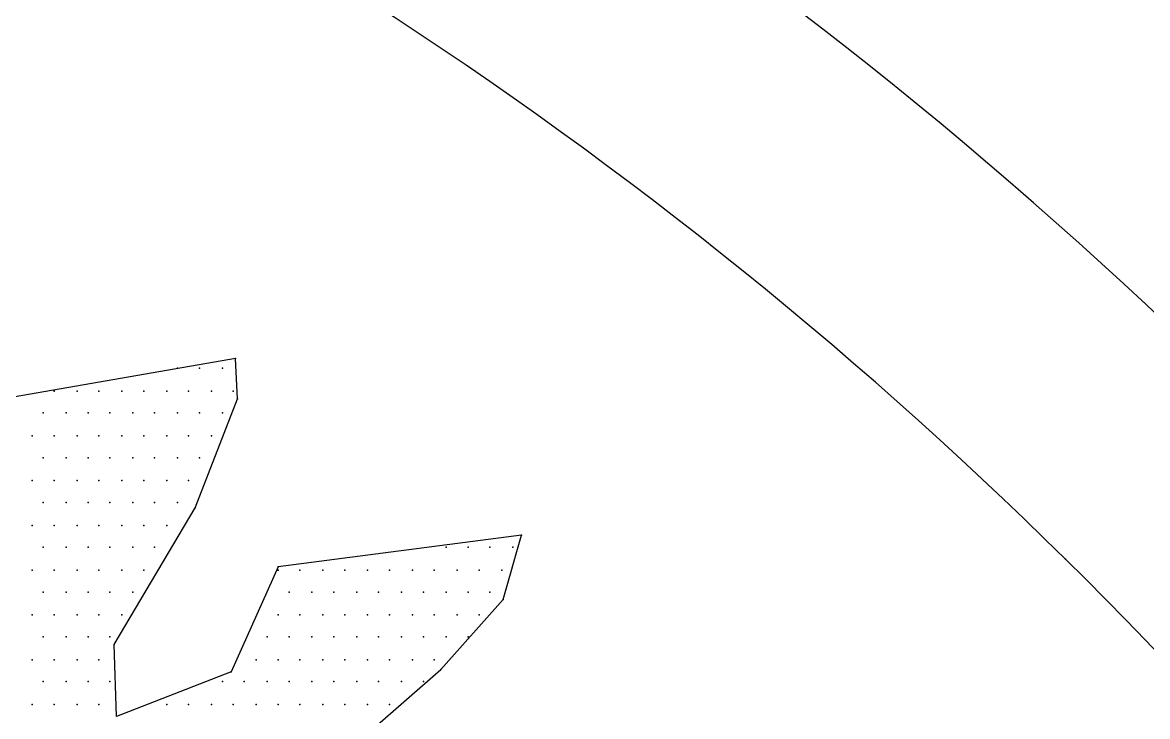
# Model space of a CAD drawing. Extents: x 180421 to 182279, y 668879 to 669787.
# Drawn here: x 181690.8 to 181696.23, y 669730.72 to 669734.08 of the extents above; entities that cross this region are included whole.
import ezdxf

# ---------------------------------------------------------------- set-up
doc = ezdxf.new("R2010")
doc.units = 0
doc.header["$LTSCALE"] = 2.5
doc.header["$MEASUREMENT"] = 0
doc.layers.add('KOTERET', color=1, linetype='CONTINUOUS')

msp = doc.modelspace()

# ---------------------------------------------------------------- linework, layer by layer
at = {"layer": 'KOTERET', "color": 1, "linetype": 'Continuous'}
for points in [[(181688.7952, 669737.3002, 0.06433), (181676.0537, 669740.8155, 0.055067), (181664.7321, 669741.1533, 0.081051), (181651.3572, 669738.4033, 0.05642), (181642.8858, 669734.0225, 0.170965), (181636.3725, 669726.4272, 0.076819), (181635.3802, 669721.9355, 0.118306), (181636.9689, 669715.0897, 0.129737), (181642.0465, 669709.3207, 0.070189), (181651.9853, 669704.0847, 0.047922), (181659.4381, 669702.1899, 0.049022), (181670.1052, 669701.4245, 0.072792), (181685.7075, 669704.127, 0.1248), (181695.9577, 669709.7324, 0.103709), (181701.5895, 669717.6971, 0.036886), (181702.0012, 669719.4442, 0.106536), (181701.7161, 669724.5693, 0.106243), (181696.6491, 669732.3071, 0.106919), (181688.7952, 669737.3002)], [(181659.6281, 669703.3352, 0.049045), (181670.0736, 669702.5857, 0.072972), (181685.3802, 669705.2459, 0.125195), (181695.1659, 669710.5821, 0.103069), (181700.5022, 669718.1035, 0.035565), (181700.8558, 669719.6289, 0.105225), (181700.613, 669724.2104, 0.105504), (181695.8363, 669731.4837, 0.107235), (181688.3729, 669736.2235, 0.064474), (181675.8901, 669739.6648, 0.055181), (181664.8007, 669739.9973, 0.081162), (181651.7742, 669737.3213, 0.05669), (181643.498, 669733.0354, 0.171614), (181637.4545, 669726.0102, 0.076301), (181636.5414, 669721.8932, 0.117637), (181638.0087, 669715.6122, 0.130118), (181642.7116, 669710.276, 0.070334), (181652.3812, 669705.1773, 0.047983), (181659.6281, 669703.3352)]]:
    msp.add_lwpolyline(points, format="xyb", dxfattribs=at)
at = {"layer": 'KOTERET', "color": 2, "linetype": 'Continuous'}
for points in [[(181691.8249, 669732.4548), (181690.6478, 669732.249)], [(181691.8354, 669732.2596), (181691.8249, 669732.4548)], [(181691.5451, 669732.4073), (181691.5451, 669732.4073)], [(181691.6507, 669732.4073), (181691.6507, 669732.4073)], [(181691.7615, 669732.4073), (181691.7615, 669732.4073)], [(181690.9487, 669732.2965), (181690.9487, 669732.2965)], [(181691.0595, 669732.2965), (181691.0595, 669732.2965)], [(181691.1651, 669732.2965), (181691.1651, 669732.2965)], [(181691.2759, 669732.2965), (181691.2759, 669732.2965)], [(181691.3815, 669732.2965), (181691.3815, 669732.2965)], [(181691.4923, 669732.2965), (181691.4923, 669732.2965)], [(181691.5979, 669732.2965), (181691.5979, 669732.2965)], [(181691.7087, 669732.2965), (181691.7087, 669732.2965)], [(181691.8143, 669732.2965), (181691.8143, 669732.2965)], [(181691.6296, 669731.7317), (181691.8354, 669732.2596)], [(181690.8959, 669732.1909), (181690.8959, 669732.1909)], [(181691.0067, 669732.1909), (181691.0067, 669732.1909)], [(181691.1123, 669732.1909), (181691.1123, 669732.1909)], [(181691.2179, 669732.1909), (181691.2179, 669732.1909)], [(181691.3287, 669732.1909), (181691.3287, 669732.1909)], [(181691.4343, 669732.1909), (181691.4343, 669732.1909)], [(181691.5451, 669732.1909), (181691.5451, 669732.1909)], [(181691.6507, 669732.1909), (181691.6507, 669732.1909)], [(181691.7615, 669732.1909), (181691.7615, 669732.1909)], [(181690.8431, 669732.0801), (181690.8431, 669732.0801)], [(181690.9487, 669732.0801), (181690.9487, 669732.0801)], [(181691.0595, 669732.0801), (181691.0595, 669732.0801)], [(181691.1651, 669732.0801), (181691.1651, 669732.0801)], [(181691.2759, 669732.0801), (181691.2759, 669732.0801)], [(181691.3815, 669732.0801), (181691.3815, 669732.0801)], [(181691.4923, 669732.0801), (181691.4923, 669732.0801)], [(181691.5979, 669732.0801), (181691.5979, 669732.0801)], [(181691.7087, 669732.0801), (181691.7087, 669732.0801)], [(181690.8959, 669731.9745), (181690.8959, 669731.9745)], [(181691.0067, 669731.9745), (181691.0067, 669731.9745)], [(181691.1123, 669731.9745), (181691.1123, 669731.9745)], [(181691.2179, 669731.9745), (181691.2179, 669731.9745)], [(181691.3287, 669731.9745), (181691.3287, 669731.9745)], [(181691.4343, 669731.9745), (181691.4343, 669731.9745)], [(181691.5451, 669731.9745), (181691.5451, 669731.9745)], [(181691.6507, 669731.9745), (181691.6507, 669731.9745)], [(181690.8431, 669731.8637), (181690.8431, 669731.8637)], [(181690.9487, 669731.8637), (181690.9487, 669731.8637)], [(181691.0595, 669731.8637), (181691.0595, 669731.8637)], [(181691.1651, 669731.8637), (181691.1651, 669731.8637)], [(181691.2759, 669731.8637), (181691.2759, 669731.8637)], [(181691.3815, 669731.8637), (181691.3815, 669731.8637)], [(181691.4923, 669731.8637), (181691.4923, 669731.8637)], [(181691.5979, 669731.8637), (181691.5979, 669731.8637)], [(181690.8959, 669731.7581), (181690.8959, 669731.7581)], [(181691.0067, 669731.7581), (181691.0067, 669731.7581)], [(181691.1123, 669731.7581), (181691.1123, 669731.7581)], [(181691.2179, 669731.7581), (181691.2179, 669731.7581)], [(181691.3287, 669731.7581), (181691.3287, 669731.7581)], [(181691.4343, 669731.7581), (181691.4343, 669731.7581)], [(181691.5451, 669731.7581), (181691.5451, 669731.7581)], [(181691.239, 669731.072), (181691.6296, 669731.7317)], [(181690.8431, 669731.6473), (181690.8431, 669731.6473)], [(181690.9487, 669731.6473), (181690.9487, 669731.6473)], [(181691.0595, 669731.6473), (181691.0595, 669731.6473)], [(181691.1651, 669731.6473), (181691.1651, 669731.6473)], [(181691.2759, 669731.6473), (181691.2759, 669731.6473)], [(181691.3815, 669731.6473), (181691.3815, 669731.6473)], [(181691.4923, 669731.6473), (181691.4923, 669731.6473)], [(181693.2077, 669731.5998), (181692.0307, 669731.4467)], [(181693.118, 669731.2884), (181693.2077, 669731.5998)], [(181690.8959, 669731.5417), (181690.8959, 669731.5417)], [(181691.0067, 669731.5417), (181691.0067, 669731.5417)], [(181691.1123, 669731.5417), (181691.1123, 669731.5417)], [(181691.2179, 669731.5417), (181691.2179, 669731.5417)], [(181691.3287, 669731.5417), (181691.3287, 669731.5417)], [(181691.4343, 669731.5417), (181691.4343, 669731.5417)], [(181692.8435, 669731.5417), (181692.8435, 669731.5417)], [(181692.9491, 669731.5417), (181692.9491, 669731.5417)], [(181693.0547, 669731.5417), (181693.0547, 669731.5417)], [(181693.1655, 669731.5417), (181693.1655, 669731.5417)], [(181690.8431, 669731.4309), (181690.8431, 669731.4309)], [(181690.9487, 669731.4309), (181690.9487, 669731.4309)], [(181691.0595, 669731.4309), (181691.0595, 669731.4309)], [(181691.1651, 669731.4309), (181691.1651, 669731.4309)], [(181691.2759, 669731.4309), (181691.2759, 669731.4309)], [(181691.3815, 669731.4309), (181691.3815, 669731.4309)], [(181692.0307, 669731.4467), (181691.8037, 669730.94)], [(181692.0307, 669731.4309), (181692.0307, 669731.4309)], [(181692.1363, 669731.4309), (181692.1363, 669731.4309)], [(181692.2471, 669731.4309), (181692.2471, 669731.4309)], [(181692.3527, 669731.4309), (181692.3527, 669731.4309)], [(181692.4635, 669731.4309), (181692.4635, 669731.4309)], [(181692.5691, 669731.4309), (181692.5691, 669731.4309)], [(181692.6799, 669731.4309), (181692.6799, 669731.4309)], [(181692.7855, 669731.4309), (181692.7855, 669731.4309)], [(181692.8963, 669731.4309), (181692.8963, 669731.4309)], [(181693.0019, 669731.4309), (181693.0019, 669731.4309)], [(181693.1127, 669731.4309), (181693.1127, 669731.4309)], [(181690.8959, 669731.3253), (181690.8959, 669731.3253)], [(181691.0067, 669731.3253), (181691.0067, 669731.3253)], [(181691.1123, 669731.3253), (181691.1123, 669731.3253)], [(181691.2179, 669731.3253), (181691.2179, 669731.3253)], [(181691.3287, 669731.3253), (181691.3287, 669731.3253)], [(181692.0835, 669731.3253), (181692.0835, 669731.3253)], [(181692.1943, 669731.3253), (181692.1943, 669731.3253)], [(181692.2999, 669731.3253), (181692.2999, 669731.3253)], [(181692.4107, 669731.3253), (181692.4107, 669731.3253)], [(181692.5163, 669731.3253), (181692.5163, 669731.3253)], [(181692.6271, 669731.3253), (181692.6271, 669731.3253)], [(181692.7327, 669731.3253), (181692.7327, 669731.3253)], [(181692.8435, 669731.3253), (181692.8435, 669731.3253)], [(181692.9491, 669731.3253), (181692.9491, 669731.3253)], [(181693.0547, 669731.3253), (181693.0547, 669731.3253)], [(181692.8172, 669730.9506), (181693.118, 669731.2884)], [(181690.8431, 669731.2145), (181690.8431, 669731.2145)], [(181690.9487, 669731.2145), (181690.9487, 669731.2145)], [(181691.0595, 669731.2145), (181691.0595, 669731.2145)], [(181691.1651, 669731.2145), (181691.1651, 669731.2145)], [(181691.2759, 669731.2145), (181691.2759, 669731.2145)], [(181692.0307, 669731.2145), (181692.0307, 669731.2145)], [(181692.1363, 669731.2145), (181692.1363, 669731.2145)], [(181692.2471, 669731.2145), (181692.2471, 669731.2145)], [(181692.3527, 669731.2145), (181692.3527, 669731.2145)], [(181692.4635, 669731.2145), (181692.4635, 669731.2145)], [(181692.5691, 669731.2145), (181692.5691, 669731.2145)], [(181692.6799, 669731.2145), (181692.6799, 669731.2145)], [(181692.7855, 669731.2145), (181692.7855, 669731.2145)], [(181692.8963, 669731.2145), (181692.8963, 669731.2145)], [(181693.0019, 669731.2145), (181693.0019, 669731.2145)], [(181690.8959, 669731.1089), (181690.8959, 669731.1089)], [(181691.0067, 669731.1089), (181691.0067, 669731.1089)], [(181691.1123, 669731.1089), (181691.1123, 669731.1089)], [(181691.2179, 669731.1089), (181691.2179, 669731.1089)], [(181691.9779, 669731.1089), (181691.9779, 669731.1089)], [(181692.0835, 669731.1089), (181692.0835, 669731.1089)], [(181692.1943, 669731.1089), (181692.1943, 669731.1089)], [(181692.2999, 669731.1089), (181692.2999, 669731.1089)], [(181692.4107, 669731.1089), (181692.4107, 669731.1089)], [(181692.5163, 669731.1089), (181692.5163, 669731.1089)], [(181692.6271, 669731.1089), (181692.6271, 669731.1089)], [(181692.7327, 669731.1089), (181692.7327, 669731.1089)], [(181692.8435, 669731.1089), (181692.8435, 669731.1089)], [(181692.9491, 669731.1089), (181692.9491, 669731.1089)], [(181691.2495, 669730.7236), (181691.239, 669731.072)], [(181690.8431, 669730.9981), (181690.8431, 669730.9981)], [(181690.9487, 669730.9981), (181690.9487, 669730.9981)], [(181691.0595, 669730.9981), (181691.0595, 669730.9981)], [(181691.1651, 669730.9981), (181691.1651, 669730.9981)], [(181691.9251, 669730.9981), (181691.9251, 669730.9981)], [(181692.0307, 669730.9981), (181692.0307, 669730.9981)], [(181692.1363, 669730.9981), (181692.1363, 669730.9981)], [(181692.2471, 669730.9981), (181692.2471, 669730.9981)], [(181692.3527, 669730.9981), (181692.3527, 669730.9981)], [(181692.4635, 669730.9981), (181692.4635, 669730.9981)], [(181692.5691, 669730.9981), (181692.5691, 669730.9981)], [(181692.6799, 669730.9981), (181692.6799, 669730.9981)], [(181692.7855, 669730.9981), (181692.7855, 669730.9981)], [(181691.8037, 669730.94), (181691.2495, 669730.7236)], [(181692.4846, 669730.6603), (181692.8172, 669730.9506)], [(181690.8959, 669730.8925), (181690.8959, 669730.8925)], [(181691.0067, 669730.8925), (181691.0067, 669730.8925)], [(181691.1123, 669730.8925), (181691.1123, 669730.8925)], [(181691.2179, 669730.8925), (181691.2179, 669730.8925)], [(181691.7615, 669730.8925), (181691.7615, 669730.8925)], [(181691.8671, 669730.8925), (181691.8671, 669730.8925)], [(181691.9779, 669730.8925), (181691.9779, 669730.8925)], [(181692.0835, 669730.8925), (181692.0835, 669730.8925)], [(181692.1943, 669730.8925), (181692.1943, 669730.8925)], [(181692.2999, 669730.8925), (181692.2999, 669730.8925)], [(181692.4107, 669730.8925), (181692.4107, 669730.8925)], [(181692.5163, 669730.8925), (181692.5163, 669730.8925)], [(181692.6271, 669730.8925), (181692.6271, 669730.8925)], [(181692.7327, 669730.8925), (181692.7327, 669730.8925)], [(181690.8431, 669730.7817), (181690.8431, 669730.7817)], [(181690.9487, 669730.7817), (181690.9487, 669730.7817)], [(181691.0595, 669730.7817), (181691.0595, 669730.7817)], [(181691.1651, 669730.7817), (181691.1651, 669730.7817)], [(181691.4923, 669730.7817), (181691.4923, 669730.7817)], [(181691.5979, 669730.7817), (181691.5979, 669730.7817)], [(181691.7087, 669730.7817), (181691.7087, 669730.7817)], [(181691.8143, 669730.7817), (181691.8143, 669730.7817)], [(181691.9251, 669730.7817), (181691.9251, 669730.7817)], [(181692.0307, 669730.7817), (181692.0307, 669730.7817)], [(181692.1363, 669730.7817), (181692.1363, 669730.7817)], [(181692.2471, 669730.7817), (181692.2471, 669730.7817)], [(181692.3527, 669730.7817), (181692.3527, 669730.7817)], [(181692.4635, 669730.7817), (181692.4635, 669730.7817)], [(181692.5691, 669730.7817), (181692.5691, 669730.7817)]]:
    msp.add_lwpolyline(points, dxfattribs=at)
at = {"layer": 'KOTERET', "color": 1}
for p in [(181691.8249, 669732.4548), (181691.8249, 669732.4548), (181691.5451, 669732.4073), (181691.5451, 669732.4073), (181691.6507, 669732.4073), (181691.6507, 669732.4073), (181691.7615, 669732.4073), (181691.7615, 669732.4073), (181690.9487, 669732.2965), (181690.9487, 669732.2965), (181691.0595, 669732.2965), (181691.0595, 669732.2965), (181691.1651, 669732.2965), (181691.1651, 669732.2965), (181691.2759, 669732.2965), (181691.2759, 669732.2965), (181691.3815, 669732.2965), (181691.3815, 669732.2965), (181691.4923, 669732.2965), (181691.4923, 669732.2965), (181691.5979, 669732.2965), (181691.5979, 669732.2965), (181691.7087, 669732.2965), (181691.7087, 669732.2965), (181691.8143, 669732.2965), (181691.8143, 669732.2965), (181691.8354, 669732.2596), (181691.8354, 669732.2596), (181690.8959, 669732.1909), (181690.8959, 669732.1909), (181691.0067, 669732.1909), (181691.0067, 669732.1909), (181691.1123, 669732.1909), (181691.1123, 669732.1909), (181691.2179, 669732.1909), (181691.2179, 669732.1909), (181691.3287, 669732.1909), (181691.3287, 669732.1909), (181691.4343, 669732.1909), (181691.4343, 669732.1909), (181691.5451, 669732.1909), (181691.5451, 669732.1909), (181691.6507, 669732.1909), (181691.6507, 669732.1909), (181691.7615, 669732.1909), (181691.7615, 669732.1909), (181690.8431, 669732.0801), (181690.8431, 669732.0801), (181690.9487, 669732.0801), (181690.9487, 669732.0801), (181691.0595, 669732.0801), (181691.0595, 669732.0801), (181691.1651, 669732.0801), (181691.1651, 669732.0801), (181691.2759, 669732.0801), (181691.2759, 669732.0801), (181691.3815, 669732.0801), (181691.3815, 669732.0801), (181691.4923, 669732.0801), (181691.4923, 669732.0801), (181691.5979, 669732.0801), (181691.5979, 669732.0801), (181691.7087, 669732.0801), (181691.7087, 669732.0801), (181690.8959, 669731.9745), (181690.8959, 669731.9745), (181691.0067, 669731.9745), (181691.0067, 669731.9745), (181691.1123, 669731.9745), (181691.1123, 669731.9745), (181691.2179, 669731.9745), (181691.2179, 669731.9745), (181691.3287, 669731.9745), (181691.3287, 669731.9745), (181691.4343, 669731.9745), (181691.4343, 669731.9745), (181691.5451, 669731.9745), (181691.5451, 669731.9745), (181691.6507, 669731.9745), (181691.6507, 669731.9745), (181690.8431, 669731.8637), (181690.8431, 669731.8637), (181690.9487, 669731.8637), (181690.9487, 669731.8637), (181691.0595, 669731.8637), (181691.0595, 669731.8637), (181691.1651, 669731.8637), (181691.1651, 669731.8637), (181691.2759, 669731.8637), (181691.2759, 669731.8637), (181691.3815, 669731.8637), (181691.3815, 669731.8637), (181691.4923, 669731.8637), (181691.4923, 669731.8637), (181691.5979, 669731.8637), (181691.5979, 669731.8637), (181690.8959, 669731.7581), (181690.8959, 669731.7581), (181691.0067, 669731.7581), (181691.0067, 669731.7581), (181691.1123, 669731.7581), (181691.1123, 669731.7581), (181691.2179, 669731.7581), (181691.2179, 669731.7581), (181691.3287, 669731.7581), (181691.3287, 669731.7581), (181691.4343, 669731.7581), (181691.4343, 669731.7581), (181691.5451, 669731.7581), (181691.5451, 669731.7581), (181691.6296, 669731.7317), (181691.6296, 669731.7317), (181690.8431, 669731.6473), (181690.8431, 669731.6473), (181690.9487, 669731.6473), (181690.9487, 669731.6473), (181691.0595, 669731.6473), (181691.0595, 669731.6473), (181691.1651, 669731.6473), (181691.1651, 669731.6473), (181691.2759, 669731.6473), (181691.2759, 669731.6473), (181691.3815, 669731.6473), (181691.3815, 669731.6473), (181691.4923, 669731.6473), (181691.4923, 669731.6473), (181693.2077, 669731.5998), (181693.2077, 669731.5998), (181690.8959, 669731.5417), (181690.8959, 669731.5417), (181691.0067, 669731.5417), (181691.0067, 669731.5417), (181691.1123, 669731.5417), (181691.1123, 669731.5417), (181691.2179, 669731.5417), (181691.2179, 669731.5417), (181691.3287, 669731.5417), (181691.3287, 669731.5417), (181691.4343, 669731.5417), (181691.4343, 669731.5417), (181692.8435, 669731.5417), (181692.8435, 669731.5417), (181692.9491, 669731.5417), (181692.9491, 669731.5417), (181693.0547, 669731.5417), (181693.0547, 669731.5417), (181693.1655, 669731.5417), (181693.1655, 669731.5417), (181695.8363, 669731.4837), (181690.8431, 669731.4309), (181690.8431, 669731.4309), (181690.9487, 669731.4309), (181690.9487, 669731.4309), (181691.0595, 669731.4309), (181691.0595, 669731.4309), (181691.1651, 669731.4309), (181691.1651, 669731.4309), (181691.2759, 669731.4309), (181691.2759, 669731.4309), (181691.3815, 669731.4309), (181691.3815, 669731.4309), (181692.0307, 669731.4467), (181692.0307, 669731.4467), (181692.0307, 669731.4309), (181692.0307, 669731.4309), (181692.1363, 669731.4309), (181692.1363, 669731.4309), (181692.2471, 669731.4309), (181692.2471, 669731.4309), (181692.3527, 669731.4309), (181692.3527, 669731.4309), (181692.4635, 669731.4309), (181692.4635, 669731.4309), (181692.5691, 669731.4309), (181692.5691, 669731.4309), (181692.6799, 669731.4309), (181692.6799, 669731.4309), (181692.7855, 669731.4309), (181692.7855, 669731.4309), (181692.8963, 669731.4309), (181692.8963, 669731.4309), (181693.0019, 669731.4309), (181693.0019, 669731.4309), (181693.1127, 669731.4309), (181693.1127, 669731.4309), (181690.8959, 669731.3253), (181690.8959, 669731.3253), (181691.0067, 669731.3253), (181691.0067, 669731.3253), (181691.1123, 669731.3253), (181691.1123, 669731.3253), (181691.2179, 669731.3253), (181691.2179, 669731.3253), (181691.3287, 669731.3253), (181691.3287, 669731.3253), (181692.0835, 669731.3253), (181692.0835, 669731.3253), (181692.1943, 669731.3253), (181692.1943, 669731.3253), (181692.2999, 669731.3253), (181692.2999, 669731.3253), (181692.4107, 669731.3253), (181692.4107, 669731.3253), (181692.5163, 669731.3253), (181692.5163, 669731.3253), (181692.6271, 669731.3253), (181692.6271, 669731.3253), (181692.7327, 669731.3253), (181692.7327, 669731.3253), (181692.8435, 669731.3253), (181692.8435, 669731.3253), (181692.9491, 669731.3253), (181692.9491, 669731.3253), (181693.0547, 669731.3253), (181693.0547, 669731.3253), (181693.118, 669731.2884), (181693.118, 669731.2884), (181690.8431, 669731.2145), (181690.8431, 669731.2145), (181690.9487, 669731.2145), (181690.9487, 669731.2145), (181691.0595, 669731.2145), (181691.0595, 669731.2145), (181691.1651, 669731.2145), (181691.1651, 669731.2145), (181691.2759, 669731.2145), (181691.2759, 669731.2145), (181692.0307, 669731.2145), (181692.0307, 669731.2145), (181692.1363, 669731.2145), (181692.1363, 669731.2145), (181692.2471, 669731.2145), (181692.2471, 669731.2145), (181692.3527, 669731.2145), (181692.3527, 669731.2145), (181692.4635, 669731.2145), (181692.4635, 669731.2145), (181692.5691, 669731.2145), (181692.5691, 669731.2145), (181692.6799, 669731.2145), (181692.6799, 669731.2145), (181692.7855, 669731.2145), (181692.7855, 669731.2145), (181692.8963, 669731.2145), (181692.8963, 669731.2145), (181693.0019, 669731.2145), (181693.0019, 669731.2145), (181690.8959, 669731.1089), (181690.8959, 669731.1089), (181691.0067, 669731.1089), (181691.0067, 669731.1089), (181691.1123, 669731.1089), (181691.1123, 669731.1089), (181691.2179, 669731.1089), (181691.2179, 669731.1089), (181691.9779, 669731.1089), (181691.9779, 669731.1089), (181692.0835, 669731.1089), (181692.0835, 669731.1089), (181692.1943, 669731.1089), (181692.1943, 669731.1089), (181692.2999, 669731.1089), (181692.2999, 669731.1089), (181692.4107, 669731.1089), (181692.4107, 669731.1089), (181692.5163, 669731.1089), (181692.5163, 669731.1089), (181692.6271, 669731.1089), (181692.6271, 669731.1089), (181692.7327, 669731.1089), (181692.7327, 669731.1089), (181692.8435, 669731.1089), (181692.8435, 669731.1089), (181692.9491, 669731.1089), (181692.9491, 669731.1089), (181691.239, 669731.072), (181691.239, 669731.072), (181690.8431, 669730.9981), (181690.8431, 669730.9981), (181690.9487, 669730.9981), (181690.9487, 669730.9981), (181691.0595, 669730.9981), (181691.0595, 669730.9981), (181691.1651, 669730.9981), (181691.1651, 669730.9981), (181691.9251, 669730.9981), (181691.9251, 669730.9981), (181692.0307, 669730.9981), (181692.0307, 669730.9981), (181692.1363, 669730.9981), (181692.1363, 669730.9981), (181692.2471, 669730.9981), (181692.2471, 669730.9981), (181692.3527, 669730.9981), (181692.3527, 669730.9981), (181692.4635, 669730.9981), (181692.4635, 669730.9981), (181692.5691, 669730.9981), (181692.5691, 669730.9981), (181692.6799, 669730.9981), (181692.6799, 669730.9981), (181692.7855, 669730.9981), (181692.7855, 669730.9981), (181691.8037, 669730.94), (181691.8037, 669730.94), (181692.8172, 669730.9506), (181692.8172, 669730.9506), (181690.8959, 669730.8925), (181690.8959, 669730.8925), (181691.0067, 669730.8925), (181691.0067, 669730.8925), (181691.1123, 669730.8925), (181691.1123, 669730.8925), (181691.2179, 669730.8925), (181691.2179, 669730.8925), (181691.7615, 669730.8925), (181691.7615, 669730.8925), (181691.8671, 669730.8925), (181691.8671, 669730.8925), (181691.9779, 669730.8925), (181691.9779, 669730.8925), (181692.0835, 669730.8925), (181692.0835, 669730.8925), (181692.1943, 669730.8925), (181692.1943, 669730.8925), (181692.2999, 669730.8925), (181692.2999, 669730.8925), (181692.4107, 669730.8925), (181692.4107, 669730.8925), (181692.5163, 669730.8925), (181692.5163, 669730.8925), (181692.6271, 669730.8925), (181692.6271, 669730.8925), (181692.7327, 669730.8925), (181692.7327, 669730.8925), (181690.8431, 669730.7817), (181690.8431, 669730.7817), (181690.9487, 669730.7817), (181690.9487, 669730.7817), (181691.0595, 669730.7817), (181691.0595, 669730.7817), (181691.1651, 669730.7817), (181691.1651, 669730.7817), (181691.4923, 669730.7817), (181691.4923, 669730.7817), (181691.5979, 669730.7817), (181691.5979, 669730.7817), (181691.7087, 669730.7817), (181691.7087, 669730.7817), (181691.8143, 669730.7817), (181691.8143, 669730.7817), (181691.9251, 669730.7817), (181691.9251, 669730.7817), (181692.0307, 669730.7817), (181692.0307, 669730.7817), (181692.1363, 669730.7817), (181692.1363, 669730.7817), (181692.2471, 669730.7817), (181692.2471, 669730.7817), (181692.3527, 669730.7817), (181692.3527, 669730.7817), (181692.4635, 669730.7817), (181692.4635, 669730.7817), (181692.5691, 669730.7817), (181692.5691, 669730.7817)]:
    msp.add_point(p, dxfattribs=at)

doc.saveas('drawing.dxf')
